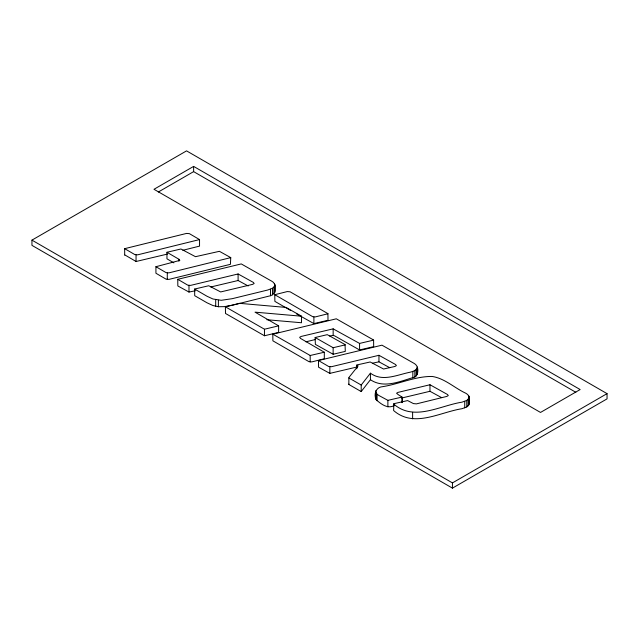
<?xml version="1.0" encoding="UTF-8"?>
<svg xmlns="http://www.w3.org/2000/svg" width="639" height="639" viewBox="0 0 639 639"><rect width="100%" height="100%" fill="white"/><g stroke="black" fill="none" stroke-linecap="round" stroke-linejoin="round"><path stroke-width="0.96" d="M370.428 379.718L361.203 391.563L348.838 384.47L348.894 377.513L358.112 365.915L357.065 364.917L370.181 361.986L383.584 369.022L394.918 366.466L396.388 365.62L395.629 364.549L378.951 355.292L331.473 366.706L328.63 366.474L318.47 360.548L381.97 345.172L414.064 363.367C418.904 365.628 419.104 374.206 414.839 377.026C400.789 381.02 384.071 389.015 370.428 379.718L370.428 373.176C382.497 382.138 397.274 374.766 410.078 372.225C412.834 371.419 416.947 370.476 417.291 367.026M348.838 384.47L348.894 384.055M402.003 402.682C403.904 395.605 400.429 397.083 396.555 393.233L398.025 392.386L429.975 384.75L447.516 394.503L448.274 395.573L446.805 396.42L416.428 403.88L413.385 403.576L407.626 400.573L393.88 403.712L393.608 410.526C413.952 428.298 439.728 412.187 461.949 408.72L466.766 406.955L468.97 404.727L469.194 396.971L467.724 394.567L465.887 393.289C454.593 388.089 444.816 378.376 432.188 376.459C415.302 376.235 399.359 383.943 382.881 386.627C376.067 386.938 373.615 393.72 376.028 399.567C380.836 403.92 387.458 409.224 394.199 405.605M468.97 404.727L469.194 396.971M177.754 279.307L187.77 285.154L190.614 285.385L238.099 273.971L253.387 282.43L254.146 283.492L252.677 284.347L220.663 291.943L208.737 285.745L194.631 289.052L194.711 295.697L207.012 302.798L212.955 305.538L218.386 306.736L224.441 306.64L232.261 305.218L270.473 295.737L272.51 294.795L274.714 292.574L274.938 284.818L273.5 282.43L271.687 281.168L241.246 263.923L177.754 279.307L177.834 285.952L188.984 292.055L195.422 290.745M274.714 292.574L274.938 284.818M375.636 398.377L375.86 390.621M194.631 289.052L207.012 296.256L212.955 298.996L221.238 300.298L232.261 298.677L267.685 290.026L272.51 288.261L274.714 286.032M393.52 403.88L393.608 403.984C413.952 421.756 439.728 405.645 461.949 402.179L466.766 400.413L468.97 398.193M370.428 373.176L361.203 385.029L361.203 391.563M31.95 240.128L186.556 150.868L607.05 393.64L607.05 398.872L452.444 488.132L31.95 245.36L31.95 240.128L452.444 482.9L607.05 393.64M193.633 166.396L153.991 189.288L540.506 412.443L580.148 389.55L193.633 166.396L193.633 171.627L575.835 392.29M158.304 192.027L193.633 171.627M166.955 252.269L180.949 248.994L195.47 256.686L219.417 251.319L230.759 257.621L230.415 264.322L168.928 279.395L166.02 279.131L155.924 273.244L155.924 266.703L179.831 260.4L178.968 259.282L166.955 252.269L166.955 258.811L173.864 262.869M290.378 310.322L274.874 301.376L274.778 294.707L287.27 291.568L290.114 291.807L327.919 313.629L327.999 320.283L313.893 323.59L296.392 313.797M301.504 316.209L255.041 312.159L278.628 325.85L264.466 329.221L225.407 306.816L239.665 303.349L286.104 307.431L301.504 316.209L301.504 322.751L266.854 319.732M278.628 325.85L278.628 332.392L264.466 335.763L225.487 313.461L225.407 306.816M373.679 340.116L359.573 343.423L333.151 328.845L301.137 336.449L299.667 337.296L300.426 338.366L324.308 352.225L310.187 355.492L272.805 334.181L336.298 318.805L373.599 340.004L373.679 346.65L359.573 349.956L334.62 335.866L333.151 335.387L329.684 336.034M324.308 352.225L324.308 358.759L311.816 361.898L308.972 361.666L272.885 340.827L272.805 334.181M402.003 397.075L387.881 400.349L378.879 395.485L377.066 394.223L375.636 391.843M230.759 257.621L168.928 272.861L166.02 272.589L155.924 266.703M199.544 239.577L137.681 254.825L134.837 254.586L124.677 248.667L186.548 233.419L189.392 233.65L199.544 239.577L199.544 246.111L182.85 250.288M345.292 344.852L333.135 347.712L315.131 337.52L327.28 334.66L345.052 344.549L345.292 351.394L333.135 354.254L315.362 344.373L315.131 337.52M167.474 254.058L136.051 261.495L125.036 255.041M327.999 313.741L315.378 316.904L312.695 316.672L274.778 294.707M210.814 286.983L238.099 280.513L248.204 285.976M356.474 367.129L329.844 373.376L318.557 367.193L318.47 360.548M372.649 363.168L378.951 361.834L389.718 367.681M401.843 397.993L429.975 391.292L441.597 397.626M305.921 341.825L315.474 339.493M361.203 385.029L348.838 377.937M469.194 403.513L468.794 395.781M274.938 291.352L274.546 283.628M416.908 372.369L417.291 373.559M468.155 399.367L468.155 405.901M466.766 400.413L466.766 406.955M464.729 401.348L464.729 407.89M452.444 482.9L452.444 488.132M429.975 384.75L429.975 391.292M417.059 368.248L417.059 374.789M416.229 369.438L416.229 375.972M414.839 370.484L414.839 377.026M412.826 371.411L412.826 377.953M412.618 412.331L412.618 418.872M401.899 396.947L401.899 402.554M387.881 400.349L387.881 406.891M378.951 355.292L378.951 361.834M377.066 394.223L377.066 400.765M376.028 393.025L376.028 399.567M359.573 343.423L359.573 349.956M356.874 365.204L356.874 368.008M356.77 365.077L356.77 368.807M333.151 328.845L333.151 335.387M333.135 347.712L333.135 354.254M329.844 366.842L329.844 373.376M313.893 317.048L313.893 323.59M310.187 355.492L310.187 362.033M273.899 287.207L273.899 293.748M272.51 288.261L272.51 294.795M270.473 289.195L270.473 295.737M264.466 329.221L264.466 335.763M238.099 273.971L238.099 280.513M218.386 300.194L218.386 306.736M215.694 299.771L215.694 306.305M188.984 285.521L188.984 292.055M178.968 259.282L178.968 261.151M167.29 272.989L167.29 279.523M136.051 254.953L136.051 261.495M124.677 248.667L124.677 255.201"/></g></svg>
